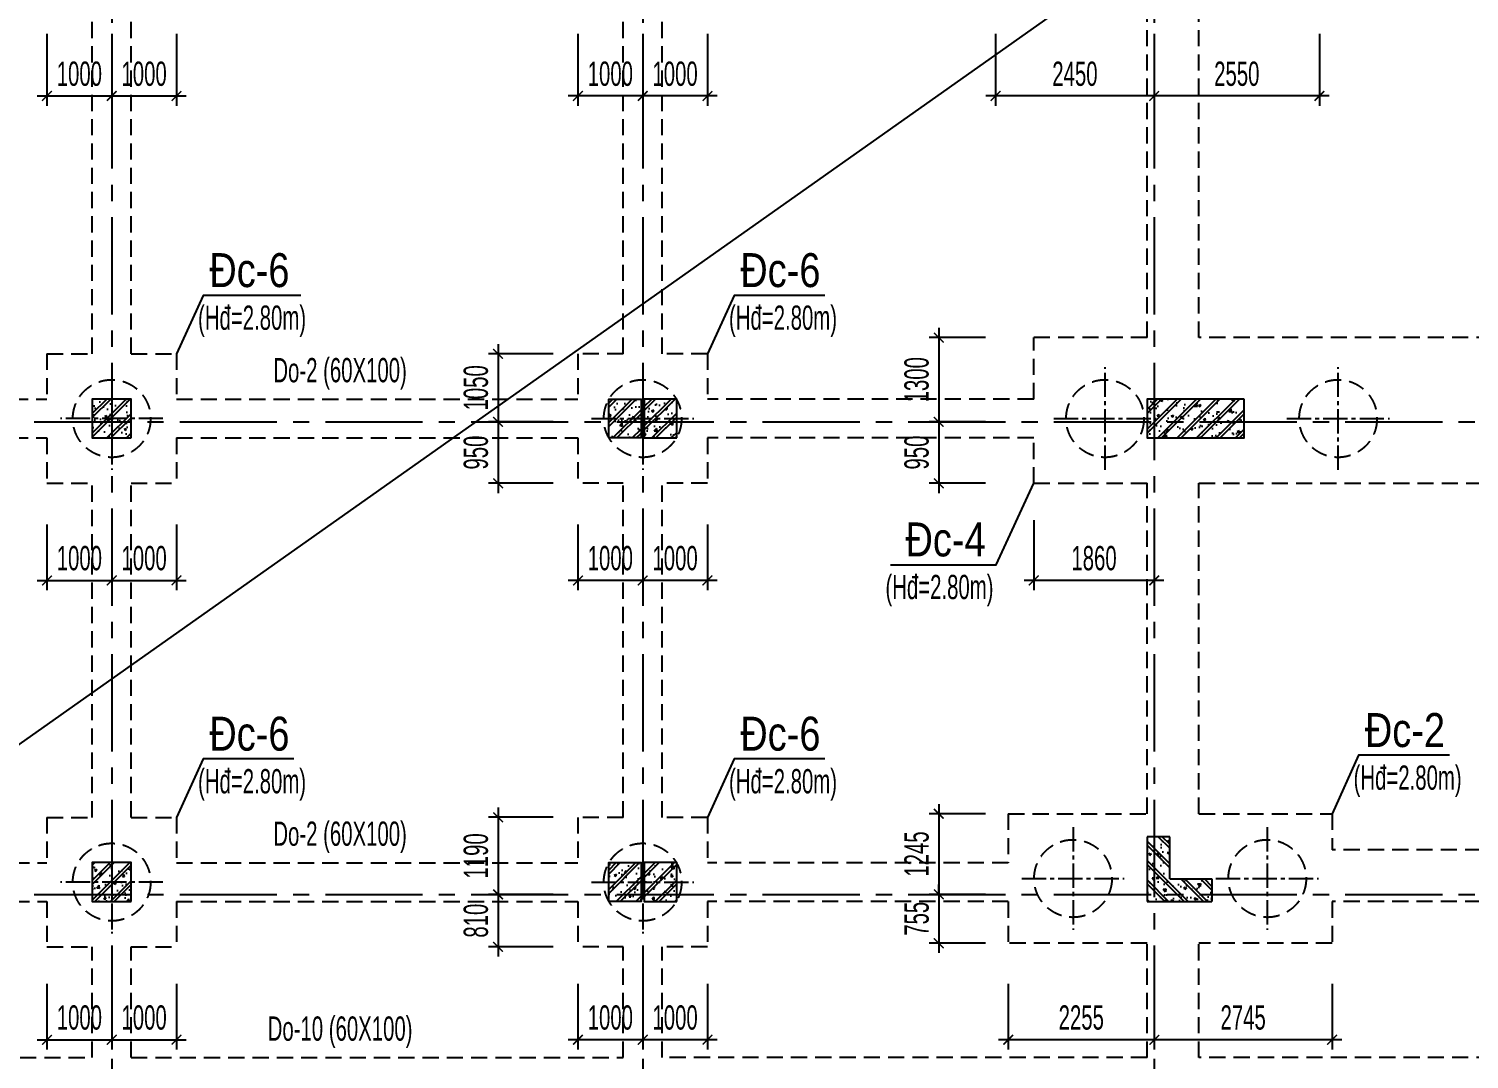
# Model space of a CAD drawing. Extents: x 1719887 to 1865417, y -150890 to 59748.
# Drawn here: x 1780299 to 1802544, y -113193 to -97278 of the extents above; entities that cross this region are included whole.
import ezdxf
from ezdxf.enums import TextEntityAlignment as Align

# ---------------------------------------------------------------- set-up
doc = ezdxf.new("R2010")
doc.units = 0
doc.header["$LTSCALE"] = 1000
doc.header["$MEASUREMENT"] = 0
doc.header["$PDMODE"] = 3
doc.linetypes.add('CENTER2', pattern=[1.125, 0.75, -0.125, 0.125, -0.125])
doc.linetypes.add('HIDDEN', pattern=[0.375, 0.25, -0.125])
doc.layers.get('0').update_dxf_attribs({"linetype": 'CONTINUOUS'})
doc.layers.get('Defpoints').update_dxf_attribs({"linetype": 'CONTINUOUS'})
for name, color, linetype in [('CDC.01.AXIS', 160, 'CENTER2'), ('CDC.02.DIM', 1, 'CONTINUOUS'), ('CDC.04.HIDDEN', 8, 'HIDDEN'), ('CDC.05.STEEL', 4, 'CONTINUOUS'), ('CDC.06.TEXT', 2, 'CONTINUOUS'), ('CDC.10.HATCH', 9, 'CONTINUOUS'), ('CDC.11.NOTE', 8, 'CONTINUOUS')]:
    doc.layers.add(name, color=color, linetype=linetype)
doc.layers.add('KCS_Plotter', color=11, linetype='CONTINUOUS', plot=False)
doc.styles.add('ARIAL', font='arial.ttf', dxfattribs={"width": 0.6})
doc.dimstyles.new('D150', dxfattribs={"dimscale": 150, "dimtxt": 2.5, "dimasz": 1, "dimexe": 1, "dimexo": 0, "dimgap": 1, "dimtad": 1, "dimdec": 0, "dimdsep": 46, "dimtxsty": 'ARIAL', "dimblk": 'ARCHTICK', "dimcen": 1, "dimdle": 1, "dimclrd": 1, "dimclre": 1, "dimclrt": 2, "dimadec": 0, "dimazin": 0, "dimtfac": 0.00072, "dimtdec": 0, "dimtix": 1, "dimtmove": 2, "dimatfit": 3, "dimldrblk": 'ARCHTICK', "dimfxl": 1, "dimtolj": 1, "dimlwd": -1, "dimlwe": -1, "dimarcsym": 0})
pattern_1 = [(50, (-5e-10, 0), (358.63009, -31.376067), [37.5, -412.5]), (355, (-5e-10, 0), (-69.37567, 376.09607), [30, -330]), (100.4514, (29.9, -2.6), (289.25469, 344.71977), [31.870095, -350.571056]), (46.1842, (-5e-10, 100), (533.62052, -82.75951), [56.25, -618.75]), (96.6356, (44.47, 93.1), (467.33135, 487.05894), [47.80514, -525.8565]), (351.1842, (-5e-10, 100), (467.33097, 487.0593), [45, -495]), (21, (50, 75), (298.453526, -201.309445), [37.5, -412.5]), (326, (50, 75), (121.657666, 362.57502), [30, -330]), (71.4514, (74.87, 58.22), (420.111314, 161.26525), [31.870095, -350.571056]), (37.5, (-5e-10, 0), (6.079928, 166.446927), [0, -326, 0, -335, 0, -331.25]), (7.5, (-5e-10, 0), (131.534769, 197.205856), [0, -191, 0, -318.5, 0, -126.25]), (327.5, (-111.5, 0), (266.911218, -11.277436), [0, -125, 0, -390, 0, -517.5]), (317.5, (-161.5, 0), (291.593085, 50.05249), [0, -162.5, 0, -259, 0, -367.5]), (45, (-5e-10, 0), (-150.26019, 150.26019), []), (45, (-5e-10, 61.25), (-150.26019, 150.26019), [])]
pattern_2 = [(50, (9e-10, 0), (358.63009, -31.376067), [37.5, -412.5]), (355, (9e-10, 0), (-69.37567, 376.09607), [30, -330]), (100.4514, (29.9, -2.6), (289.25469, 344.71977), [31.870095, -350.571056]), (46.1842, (9e-10, 100), (533.62052, -82.75951), [56.25, -618.75]), (96.6356, (44.47, 93.1), (467.33135, 487.05894), [47.80514, -525.8565]), (351.1842, (9e-10, 100), (467.33097, 487.0593), [45, -495]), (21, (50, 75), (298.453526, -201.309445), [37.5, -412.5]), (326, (50, 75), (121.657666, 362.57502), [30, -330]), (71.4514, (74.87, 58.22), (420.111314, 161.26525), [31.870095, -350.571056]), (37.5, (9e-10, 0), (6.079928, 166.446927), [0, -326, 0, -335, 0, -331.25]), (7.5, (9e-10, 0), (131.534769, 197.205856), [0, -191, 0, -318.5, 0, -126.25]), (327.5, (-111.5, 0), (266.911218, -11.277436), [0, -125, 0, -390, 0, -517.5]), (317.5, (-161.5, 0), (291.593085, 50.05249), [0, -162.5, 0, -259, 0, -367.5]), (45, (9e-10, 0), (-150.26019, 150.26019), []), (45, (9e-10, 61.25), (-150.26019, 150.26019), [])]

# ---------------------------------------------------------------- blocks, each defined once
blk = doc.blocks.new('MONG')
at = {"layer": 'CDC.10.HATCH'}
h = blk.add_hatch(dxfattribs=at)
h.set_pattern_fill('CHAU-01', color=256, scale=50, style=0, pattern_type=2)
h.set_pattern_definition(pattern_1)
h.paths.add_polyline_path([(1781880, -102998), (1781280, -102998), (1781280, -103598), (1781880, -103598)])
h = blk.add_hatch(dxfattribs=at)
h.set_pattern_fill('CHAU-01', color=256, scale=50, style=0, pattern_type=2)
h.set_pattern_definition(pattern_2)
h.paths.add_polyline_path([(1789255, -102998), (1789255, -103598), (1789755, -103598), (1789755, -102998)])
h = blk.add_hatch(dxfattribs=at)
h.set_pattern_fill('CHAU-01', color=256, scale=50, style=0, pattern_type=2)
h.set_pattern_definition(pattern_2)
h.paths.add_polyline_path([(1790305, -102998), (1790305, -103598), (1789805, -103598), (1789805, -102998)])
h = blk.add_hatch(dxfattribs=at)
h.set_pattern_fill('CHAU-01', color=256, scale=50, style=0, pattern_type=2)
h.set_pattern_definition([(50, (0, 0), (358.63009, -31.376067), [37.5, -412.5]), (355, (0, 0), (-69.37567, 376.09607), [30, -330]), (100.4514, (29.9, -2.6), (289.25469, 344.71977), [31.870095, -350.571056]), (46.1842, (0, 100), (533.62052, -82.75951), [56.25, -618.75]), (96.6356, (44.47, 93.1), (467.33135, 487.05894), [47.80514, -525.8565]), (351.1842, (0, 100), (467.33097, 487.0593), [45, -495]), (21, (50, 75), (298.453526, -201.309445), [37.5, -412.5]), (326, (50, 75), (121.657666, 362.57502), [30, -330]), (71.4514, (74.87, 58.22), (420.111314, 161.26525), [31.870095, -350.571056]), (37.5, (0, 0), (6.079928, 166.446927), [0, -326, 0, -335, 0, -331.25]), (7.5, (0, 0), (131.534769, 197.205856), [0, -191, 0, -318.5, 0, -126.25]), (327.5, (-111.5, 0), (266.911218, -11.277436), [0, -125, 0, -390, 0, -517.5]), (317.5, (-161.5, 0), (291.593085, 50.05249), [0, -162.5, 0, -259, 0, -367.5]), (45, (0, 0), (-150.26019, 150.26019), []), (45, (0, 61.25), (-150.26019, 150.26019), [])])
h.paths.add_polyline_path([(1799070, -102998), (1797680, -102998), (1797680, -103348), (1799070, -103348)])
h.paths.add_polyline_path([(1799070, -103348), (1797680, -103348), (1797680, -103598), (1799070, -103598)])
h.paths.add_polyline_path([(1797680, -103348), (1797570, -103348), (1797570, -103598), (1797680, -103598)])
h.paths.add_polyline_path([(1797680, -102998), (1797570, -102998), (1797570, -103348), (1797680, -103348)])
h = blk.add_hatch(dxfattribs=at)
h.set_pattern_fill('CHAU-01', color=256, scale=50, style=0, pattern_type=2)
h.set_pattern_definition([(310, (56999.97, -183495.4), (358.63009, 31.376067), [37.5, -412.5]), (5, (56999.97, -183495.4), (-69.37567, -376.09607), [30, -330]), (259.5486, (57029.86, -183492.77), (289.25469, -344.71977), [31.870095, -350.571056]), (313.8158, (56999.97, -183595.4), (533.62052, 82.75951), [56.25, -618.75]), (263.3644, (57044.44, -183588.5), (467.33135, -487.05894), [47.80514, -525.8565]), (8.8158, (56999.97, -183595.4), (467.33097, -487.0593), [45, -495]), (339, (57049.97, -183570.4), (298.453526, 201.309445), [37.5, -412.5]), (34, (57049.97, -183570.4), (121.657666, -362.57502), [30, -330]), (288.5486, (57074.84, -183553.6), (420.111314, -161.26525), [31.870095, -350.571056]), (322.5, (56999.97, -183495.39), (6.079928, -166.446927), [0, -326, 0, -335, 0, -331.25]), (352.5, (56999.97, -183495.39), (131.534769, -197.205856), [0, -191, 0, -318.5, 0, -126.25]), (32.5, (56888.47, -183495.39), (266.911218, 11.277436), [0, -125, 0, -390, 0, -517.5]), (42.5, (56838.47, -183495.39), (291.593085, -50.05249), [0, -162.5, 0, -259, 0, -367.5]), (315, (56999.97, -183495.39), (-150.26019, -150.26019), []), (315, (56999.97, -183556.64), (-150.26019, -150.26019), [])])
h.paths.add_polyline_path([(1797680, -110648), (1797570, -110648), (1797570, -109757), (1797680, -109757)])
h.paths.add_polyline_path([(1798570, -110648), (1797680, -110648), (1797680, -109757), (1797920, -109757), (1797920, -110407), (1798570, -110407)])
h.paths.add_polyline_path([(1798570, -110757), (1797680, -110757), (1797680, -110648), (1798570, -110648)])
h.paths.add_polyline_path([(1797680, -110757), (1797570, -110757), (1797570, -110648), (1797680, -110648)])
h = blk.add_hatch(dxfattribs=at)
h.set_pattern_fill('CHAU-01', color=256, scale=50, style=0, pattern_type=2)
h.set_pattern_definition(pattern_1)
h.paths.add_polyline_path([(1781880, -110157), (1781280, -110157), (1781280, -110757), (1781880, -110757)])
h = blk.add_hatch(dxfattribs=at)
h.set_pattern_fill('CHAU-01', color=256, scale=50, style=0, pattern_type=2)
h.set_pattern_definition(pattern_2)
h.paths.add_polyline_path([(1789255, -110157), (1789255, -110757), (1789755, -110757), (1789755, -110157)])
h = blk.add_hatch(dxfattribs=at)
h.set_pattern_fill('CHAU-01', color=256, scale=50, style=0, pattern_type=2)
h.set_pattern_definition(pattern_2)
h.paths.add_polyline_path([(1790305, -110157), (1790305, -110757), (1789805, -110757), (1789805, -110157)])
at = {"layer": 'CDC.01.AXIS', "ltscale": 2}
for p, q in [((1781580, -61938), (1781580, -120474)), ((1789780, -61938), (1789780, -120474)), ((1797680, -61938), (1797680, -120474)), ((1733131, -103348), (1840145, -103348)), ((1733131, -110648), (1840145, -110648))]:
    blk.add_line(p, q, dxfattribs=at)
at = {"layer": 'CDC.05.STEEL', "ltscale": 2000}
for p, q in [((1797920, -109757), (1797570, -109757)), ((1797570, -109757), (1797570, -110757)), ((1797920, -110407), (1797920, -109757)), ((1797920, -110407), (1798570, -110407)), ((1798570, -110407), (1798570, -110757)), ((1797570, -110757), (1798570, -110757))]:
    blk.add_line(p, q, dxfattribs=at)
for points in [[(1781880, -103598), (1781880, -102998), (1781280, -102998), (1781280, -103598)], [(1789255, -103598), (1789255, -102998), (1789755, -102998), (1789755, -103598)], [(1790305, -103598), (1790305, -102998), (1789805, -102998), (1789805, -103598)], [(1799070, -102998), (1797570, -102998), (1797570, -103598), (1799070, -103598)], [(1781880, -110757), (1781880, -110157), (1781280, -110157), (1781280, -110757)], [(1789255, -110757), (1789255, -110157), (1789755, -110157), (1789755, -110757)], [(1790305, -110757), (1790305, -110157), (1789805, -110157), (1789805, -110757)]]:
    blk.add_lwpolyline(points, close=True, dxfattribs=at)
blk = doc.blocks.new('_ARCHTICK')
at = {"color": 0, "linetype": 'ByBlock', "const_width": 0.15}
blk.add_lwpolyline([(-0.5, -0.5), (0.5, 0.5)], dxfattribs=at)
blk = doc.blocks.new('*D132')
at = {"layer": 'CDC.02.DIM', "color": 1, "transparency": 16777216}
for p, q in [((1795074, -109402), (1794202, -109402)), ((1794352, -109252), (1794352, -110797)), ((1795075, -110647), (1794202, -110647))]:
    blk.add_line(p, q, dxfattribs=at)
at = {"layer": 'Defpoints', "color": 0, "transparency": 16777216}
for p in [(1795074, -109402), (1794352, -110647), (1795075, -110647)]:
    blk.add_point(p, dxfattribs=at)
at = {"layer": 'CDC.02.DIM', "color": 1, "transparency": 16777216, "xscale": 150, "yscale": 150, "zscale": 150}
for p, rotation in [((1794352, -109402), 90), ((1794352, -110647), 270)]:
    blk.add_blockref('_ARCHTICK', p, dxfattribs=dict(at, rotation=rotation))
at = {"layer": 'CDC.02.DIM', "color": 2, "transparency": 16777216, "insert": (1794011, -110024), "char_height": 375, "attachment_point": 5, "rotation": 90, "style": 'ARIAL'}
blk.add_mtext('\\A1;1245', dxfattribs=at)
blk = doc.blocks.new('*D133')
at = {"layer": 'CDC.02.DIM', "color": 1, "transparency": 16777216}
for p, q in [((1794352, -110647), (1794352, -110497)), ((1795075, -110647), (1794202, -110647)), ((1794352, -110647), (1794352, -111402)), ((1795074, -111402), (1794202, -111402)), ((1794352, -111402), (1794352, -111552))]:
    blk.add_line(p, q, dxfattribs=at)
at = {"layer": 'Defpoints', "color": 0, "transparency": 16777216}
for p in [(1795075, -110647), (1794352, -111402), (1795074, -111402)]:
    blk.add_point(p, dxfattribs=at)
at = {"layer": 'CDC.02.DIM', "color": 1, "transparency": 16777216, "xscale": 150, "yscale": 150, "zscale": 150}
for p, rotation in [((1794352, -110647), 270), ((1794352, -111402), 90)]:
    blk.add_blockref('_ARCHTICK', p, dxfattribs=dict(at, rotation=rotation))
at = {"layer": 'CDC.02.DIM', "color": 2, "transparency": 16777216, "insert": (1794012, -111024), "char_height": 375, "attachment_point": 5, "rotation": 90, "style": 'ARIAL'}
blk.add_mtext('\\A1;755', dxfattribs=at)
blk = doc.blocks.new('*D158')
at = {"layer": 'CDC.02.DIM', "color": 1, "transparency": 16777216}
for p, q in [((1788399, -102298), (1787397, -102298)), ((1787547, -102148), (1787547, -103498)), ((1788399, -103348), (1787397, -103348))]:
    blk.add_line(p, q, dxfattribs=at)
at = {"layer": 'Defpoints', "color": 0, "transparency": 16777216}
for p in [(1788399, -102298), (1787547, -103348), (1788399, -103348)]:
    blk.add_point(p, dxfattribs=at)
at = {"layer": 'CDC.02.DIM', "color": 1, "transparency": 16777216, "xscale": 150, "yscale": 150, "zscale": 150}
for p, rotation in [((1787547, -102298), 90), ((1787547, -103348), 270)]:
    blk.add_blockref('_ARCHTICK', p, dxfattribs=dict(at, rotation=rotation))
at = {"layer": 'CDC.02.DIM', "color": 2, "transparency": 16777216, "insert": (1787205, -102823), "char_height": 375, "attachment_point": 5, "rotation": 90, "style": 'ARIAL'}
blk.add_mtext('\\A1;1050', dxfattribs=at)
blk = doc.blocks.new('*D159')
at = {"layer": 'CDC.02.DIM', "color": 1, "transparency": 16777216}
for p, q in [((1787547, -103198), (1787547, -104448)), ((1788399, -103348), (1787397, -103348)), ((1788399, -104298), (1787397, -104298))]:
    blk.add_line(p, q, dxfattribs=at)
at = {"layer": 'Defpoints', "color": 0, "transparency": 16777216}
for p in [(1788399, -103348), (1787547, -104298), (1788399, -104298)]:
    blk.add_point(p, dxfattribs=at)
at = {"layer": 'CDC.02.DIM', "color": 1, "transparency": 16777216, "xscale": 150, "yscale": 150, "zscale": 150}
for p, rotation in [((1787547, -103348), 90), ((1787547, -104298), 270)]:
    blk.add_blockref('_ARCHTICK', p, dxfattribs=dict(at, rotation=rotation))
at = {"layer": 'CDC.02.DIM', "color": 2, "transparency": 16777216, "insert": (1787205, -103823), "char_height": 375, "attachment_point": 5, "rotation": 90, "style": 'ARIAL'}
blk.add_mtext('\\A1;950', dxfattribs=at)
blk = doc.blocks.new('*D160')
at = {"layer": 'CDC.02.DIM', "color": 1, "transparency": 16777216}
for p, q in [((1787547, -109307), (1787547, -110798)), ((1788399, -109457), (1787397, -109457)), ((1788399, -110648), (1787397, -110648))]:
    blk.add_line(p, q, dxfattribs=at)
at = {"layer": 'Defpoints', "color": 0, "transparency": 16777216}
for p in [(1788399, -109457), (1787547, -110648), (1788399, -110648)]:
    blk.add_point(p, dxfattribs=at)
at = {"layer": 'CDC.02.DIM', "color": 1, "transparency": 16777216, "xscale": 150, "yscale": 150, "zscale": 150}
for p, rotation in [((1787547, -109457), 90), ((1787547, -110648), 270)]:
    blk.add_blockref('_ARCHTICK', p, dxfattribs=dict(at, rotation=rotation))
at = {"layer": 'CDC.02.DIM', "color": 2, "transparency": 16777216, "insert": (1787205, -110053), "char_height": 375, "attachment_point": 5, "rotation": 90, "style": 'ARIAL'}
blk.add_mtext('\\A1;1190', dxfattribs=at)
blk = doc.blocks.new('*D161')
at = {"layer": 'CDC.02.DIM', "color": 1, "transparency": 16777216}
for p, q in [((1787547, -110498), (1787547, -111607)), ((1788399, -110648), (1787397, -110648)), ((1788399, -111457), (1787397, -111457))]:
    blk.add_line(p, q, dxfattribs=at)
at = {"layer": 'Defpoints', "color": 0, "transparency": 16777216}
for p in [(1788399, -110648), (1787547, -111457), (1788399, -111457)]:
    blk.add_point(p, dxfattribs=at)
at = {"layer": 'CDC.02.DIM', "color": 1, "transparency": 16777216, "xscale": 150, "yscale": 150, "zscale": 150}
for p, rotation in [((1787547, -110648), 90), ((1787547, -111457), 270)]:
    blk.add_blockref('_ARCHTICK', p, dxfattribs=dict(at, rotation=rotation))
at = {"layer": 'CDC.02.DIM', "color": 2, "transparency": 16777216, "insert": (1787205, -111053), "char_height": 375, "attachment_point": 5, "rotation": 90, "style": 'ARIAL'}
blk.add_mtext('\\A1;810', dxfattribs=at)
blk = doc.blocks.new('*D198')
at = {"layer": 'CDC.02.DIM', "color": 1, "transparency": 16777216}
for p, q in [((1780580, -104935), (1780580, -105948)), ((1781580, -104935), (1781580, -105948)), ((1780430, -105798), (1781730, -105798))]:
    blk.add_line(p, q, dxfattribs=at)
at = {"layer": 'Defpoints', "color": 0, "transparency": 16777216}
for p in [(1780580, -104935), (1781580, -104935), (1781580, -105798)]:
    blk.add_point(p, dxfattribs=at)
at = {"layer": 'CDC.02.DIM', "color": 1, "transparency": 16777216, "xscale": 150, "yscale": 150, "zscale": 150, "rotation": 180}
blk.add_blockref('_ARCHTICK', (1780580, -105798), dxfattribs=at)
at = {"layer": 'CDC.02.DIM', "color": 1, "transparency": 16777216, "xscale": 150, "yscale": 150, "zscale": 150}
blk.add_blockref('_ARCHTICK', (1781580, -105798), dxfattribs=at)
at = {"layer": 'CDC.02.DIM', "color": 2, "transparency": 16777216, "insert": (1781080, -105456), "char_height": 375, "attachment_point": 5, "style": 'ARIAL'}
blk.add_mtext('\\A1;1000', dxfattribs=at)
blk = doc.blocks.new('*D199')
at = {"layer": 'CDC.02.DIM', "color": 1, "transparency": 16777216}
for p, q in [((1781580, -104935), (1781580, -105948)), ((1782580, -104935), (1782580, -105948)), ((1781430, -105798), (1782730, -105798))]:
    blk.add_line(p, q, dxfattribs=at)
at = {"layer": 'Defpoints', "color": 0, "transparency": 16777216}
for p in [(1781580, -104935), (1782580, -104935), (1782580, -105798)]:
    blk.add_point(p, dxfattribs=at)
at = {"layer": 'CDC.02.DIM', "color": 1, "transparency": 16777216, "xscale": 150, "yscale": 150, "zscale": 150, "rotation": 180}
blk.add_blockref('_ARCHTICK', (1781580, -105798), dxfattribs=at)
at = {"layer": 'CDC.02.DIM', "color": 1, "transparency": 16777216, "xscale": 150, "yscale": 150, "zscale": 150}
blk.add_blockref('_ARCHTICK', (1782580, -105798), dxfattribs=at)
at = {"layer": 'CDC.02.DIM', "color": 2, "transparency": 16777216, "insert": (1782080, -105456), "char_height": 375, "attachment_point": 5, "style": 'ARIAL'}
blk.add_mtext('\\A1;1000', dxfattribs=at)
blk = doc.blocks.new('*D208')
at = {"layer": 'CDC.02.DIM', "color": 1, "transparency": 16777216}
for p, q in [((1780580, -112030), (1780580, -113042)), ((1781580, -112030), (1781580, -113042)), ((1780430, -112892), (1781730, -112892))]:
    blk.add_line(p, q, dxfattribs=at)
at = {"layer": 'Defpoints', "color": 0, "transparency": 16777216}
for p in [(1780580, -112030), (1781580, -112030), (1781580, -112892)]:
    blk.add_point(p, dxfattribs=at)
at = {"layer": 'CDC.02.DIM', "color": 1, "transparency": 16777216, "xscale": 150, "yscale": 150, "zscale": 150, "rotation": 180}
blk.add_blockref('_ARCHTICK', (1780580, -112892), dxfattribs=at)
at = {"layer": 'CDC.02.DIM', "color": 1, "transparency": 16777216, "xscale": 150, "yscale": 150, "zscale": 150}
blk.add_blockref('_ARCHTICK', (1781580, -112892), dxfattribs=at)
at = {"layer": 'CDC.02.DIM', "color": 2, "transparency": 16777216, "insert": (1781080, -112551), "char_height": 375, "attachment_point": 5, "style": 'ARIAL'}
blk.add_mtext('\\A1;1000', dxfattribs=at)
blk = doc.blocks.new('*D209')
at = {"layer": 'CDC.02.DIM', "color": 1, "transparency": 16777216}
for p, q in [((1781580, -112030), (1781580, -113042)), ((1782580, -112030), (1782580, -113042)), ((1781430, -112892), (1782730, -112892))]:
    blk.add_line(p, q, dxfattribs=at)
at = {"layer": 'Defpoints', "color": 0, "transparency": 16777216}
for p in [(1781580, -112030), (1782580, -112030), (1782580, -112892)]:
    blk.add_point(p, dxfattribs=at)
at = {"layer": 'CDC.02.DIM', "color": 1, "transparency": 16777216, "xscale": 150, "yscale": 150, "zscale": 150, "rotation": 180}
blk.add_blockref('_ARCHTICK', (1781580, -112892), dxfattribs=at)
at = {"layer": 'CDC.02.DIM', "color": 1, "transparency": 16777216, "xscale": 150, "yscale": 150, "zscale": 150}
blk.add_blockref('_ARCHTICK', (1782580, -112892), dxfattribs=at)
at = {"layer": 'CDC.02.DIM', "color": 2, "transparency": 16777216, "insert": (1782080, -112551), "char_height": 375, "attachment_point": 5, "style": 'ARIAL'}
blk.add_mtext('\\A1;1000', dxfattribs=at)
blk = doc.blocks.new('*D220')
at = {"layer": 'CDC.02.DIM', "color": 1, "transparency": 16777216}
for p, q in [((1780580, -97358), (1780580, -98465)), ((1781580, -97358), (1781580, -98465)), ((1780430, -98315), (1781730, -98315))]:
    blk.add_line(p, q, dxfattribs=at)
at = {"layer": 'Defpoints', "color": 0, "transparency": 16777216}
for p in [(1780580, -97358), (1781580, -97358), (1781580, -98315)]:
    blk.add_point(p, dxfattribs=at)
at = {"layer": 'CDC.02.DIM', "color": 1, "transparency": 16777216, "xscale": 150, "yscale": 150, "zscale": 150, "rotation": 180}
blk.add_blockref('_ARCHTICK', (1780580, -98315), dxfattribs=at)
at = {"layer": 'CDC.02.DIM', "color": 1, "transparency": 16777216, "xscale": 150, "yscale": 150, "zscale": 150}
blk.add_blockref('_ARCHTICK', (1781580, -98315), dxfattribs=at)
at = {"layer": 'CDC.02.DIM', "color": 2, "transparency": 16777216, "insert": (1781080, -97974), "char_height": 375, "attachment_point": 5, "style": 'ARIAL'}
blk.add_mtext('\\A1;1000', dxfattribs=at)
blk = doc.blocks.new('*D221')
at = {"layer": 'CDC.02.DIM', "color": 1, "transparency": 16777216}
for p, q in [((1781580, -97358), (1781580, -98465)), ((1782580, -97358), (1782580, -98465)), ((1781430, -98315), (1782730, -98315))]:
    blk.add_line(p, q, dxfattribs=at)
at = {"layer": 'Defpoints', "color": 0, "transparency": 16777216}
for p in [(1781580, -97358), (1782580, -97358), (1782580, -98315)]:
    blk.add_point(p, dxfattribs=at)
at = {"layer": 'CDC.02.DIM', "color": 1, "transparency": 16777216, "xscale": 150, "yscale": 150, "zscale": 150, "rotation": 180}
blk.add_blockref('_ARCHTICK', (1781580, -98315), dxfattribs=at)
at = {"layer": 'CDC.02.DIM', "color": 1, "transparency": 16777216, "xscale": 150, "yscale": 150, "zscale": 150}
blk.add_blockref('_ARCHTICK', (1782580, -98315), dxfattribs=at)
at = {"layer": 'CDC.02.DIM', "color": 2, "transparency": 16777216, "insert": (1782080, -97974), "char_height": 375, "attachment_point": 5, "style": 'ARIAL'}
blk.add_mtext('\\A1;1000', dxfattribs=at)
blk = doc.blocks.new('*D233')
at = {"layer": 'CDC.02.DIM', "color": 1, "transparency": 16777216}
for p, q in [((1797681, -112030), (1797681, -113042)), ((1800426, -112030), (1800426, -113042)), ((1800576, -112892), (1797531, -112892))]:
    blk.add_line(p, q, dxfattribs=at)
at = {"layer": 'Defpoints', "color": 0, "transparency": 16777216}
for p in [(1797681, -112030), (1800426, -112030), (1797681, -112892)]:
    blk.add_point(p, dxfattribs=at)
at = {"layer": 'CDC.02.DIM', "color": 1, "transparency": 16777216, "xscale": 150, "yscale": 150, "zscale": 150, "rotation": 180}
blk.add_blockref('_ARCHTICK', (1797681, -112892), dxfattribs=at)
at = {"layer": 'CDC.02.DIM', "color": 1, "transparency": 16777216, "xscale": 150, "yscale": 150, "zscale": 150}
blk.add_blockref('_ARCHTICK', (1800426, -112892), dxfattribs=at)
at = {"layer": 'CDC.02.DIM', "color": 2, "transparency": 16777216, "insert": (1799053, -112551), "char_height": 375, "attachment_point": 5, "style": 'ARIAL'}
blk.add_mtext('\\A1;2745', dxfattribs=at)
blk = doc.blocks.new('*D234')
at = {"layer": 'CDC.02.DIM', "color": 1, "transparency": 16777216}
for p, q in [((1795426, -112030), (1795426, -113042)), ((1797681, -112030), (1797681, -113042)), ((1797831, -112892), (1795276, -112892))]:
    blk.add_line(p, q, dxfattribs=at)
at = {"layer": 'Defpoints', "color": 0, "transparency": 16777216}
for p in [(1795426, -112030), (1797681, -112030), (1795426, -112892)]:
    blk.add_point(p, dxfattribs=at)
at = {"layer": 'CDC.02.DIM', "color": 1, "transparency": 16777216, "xscale": 150, "yscale": 150, "zscale": 150, "rotation": 180}
blk.add_blockref('_ARCHTICK', (1795426, -112892), dxfattribs=at)
at = {"layer": 'CDC.02.DIM', "color": 1, "transparency": 16777216, "xscale": 150, "yscale": 150, "zscale": 150}
blk.add_blockref('_ARCHTICK', (1797681, -112892), dxfattribs=at)
at = {"layer": 'CDC.02.DIM', "color": 2, "transparency": 16777216, "insert": (1796553, -112551), "char_height": 375, "attachment_point": 5, "style": 'ARIAL'}
blk.add_mtext('\\A1;2255', dxfattribs=at)
blk = doc.blocks.new('*D243')
at = {"layer": 'CDC.02.DIM', "color": 1, "transparency": 16777216}
for p, q in [((1797680, -97358), (1797680, -98465)), ((1800230, -97358), (1800230, -98465)), ((1800380, -98315), (1797530, -98315))]:
    blk.add_line(p, q, dxfattribs=at)
at = {"layer": 'Defpoints', "color": 0, "transparency": 16777216}
for p in [(1797680, -97358), (1800230, -97358), (1797680, -98315)]:
    blk.add_point(p, dxfattribs=at)
at = {"layer": 'CDC.02.DIM', "color": 1, "transparency": 16777216, "xscale": 150, "yscale": 150, "zscale": 150, "rotation": 180}
blk.add_blockref('_ARCHTICK', (1797680, -98315), dxfattribs=at)
at = {"layer": 'CDC.02.DIM', "color": 1, "transparency": 16777216, "xscale": 150, "yscale": 150, "zscale": 150}
blk.add_blockref('_ARCHTICK', (1800230, -98315), dxfattribs=at)
at = {"layer": 'CDC.02.DIM', "color": 2, "transparency": 16777216, "insert": (1798955, -97974), "char_height": 375, "attachment_point": 5, "style": 'ARIAL'}
blk.add_mtext('\\A1;2550', dxfattribs=at)
blk = doc.blocks.new('*D244')
at = {"layer": 'CDC.02.DIM', "color": 1, "transparency": 16777216}
for p, q in [((1795230, -97358), (1795230, -98465)), ((1797680, -97358), (1797680, -98465)), ((1797830, -98315), (1795080, -98315))]:
    blk.add_line(p, q, dxfattribs=at)
at = {"layer": 'Defpoints', "color": 0, "transparency": 16777216}
for p in [(1795230, -97358), (1797680, -97358), (1795230, -98315)]:
    blk.add_point(p, dxfattribs=at)
at = {"layer": 'CDC.02.DIM', "color": 1, "transparency": 16777216, "xscale": 150, "yscale": 150, "zscale": 150, "rotation": 180}
blk.add_blockref('_ARCHTICK', (1795230, -98315), dxfattribs=at)
at = {"layer": 'CDC.02.DIM', "color": 1, "transparency": 16777216, "xscale": 150, "yscale": 150, "zscale": 150}
blk.add_blockref('_ARCHTICK', (1797680, -98315), dxfattribs=at)
at = {"layer": 'CDC.02.DIM', "color": 2, "transparency": 16777216, "insert": (1796455, -97974), "char_height": 375, "attachment_point": 5, "style": 'ARIAL'}
blk.add_mtext('\\A1;2450', dxfattribs=at)
blk = doc.blocks.new('*D255')
at = {"layer": 'CDC.02.DIM', "color": 1, "transparency": 16777216}
for p, q in [((1789780, -104935), (1789780, -105948)), ((1790780, -104935), (1790780, -105948)), ((1790930, -105798), (1789630, -105798))]:
    blk.add_line(p, q, dxfattribs=at)
at = {"layer": 'Defpoints', "color": 0, "transparency": 16777216}
for p in [(1789780, -104935), (1790780, -104935), (1789780, -105798)]:
    blk.add_point(p, dxfattribs=at)
at = {"layer": 'CDC.02.DIM', "color": 1, "transparency": 16777216, "xscale": 150, "yscale": 150, "zscale": 150, "rotation": 180}
blk.add_blockref('_ARCHTICK', (1789780, -105798), dxfattribs=at)
at = {"layer": 'CDC.02.DIM', "color": 1, "transparency": 16777216, "xscale": 150, "yscale": 150, "zscale": 150}
blk.add_blockref('_ARCHTICK', (1790780, -105798), dxfattribs=at)
at = {"layer": 'CDC.02.DIM', "color": 2, "transparency": 16777216, "insert": (1790280, -105456), "char_height": 375, "attachment_point": 5, "style": 'ARIAL'}
blk.add_mtext('\\A1;1000', dxfattribs=at)
blk = doc.blocks.new('*D256')
at = {"layer": 'CDC.02.DIM', "color": 1, "transparency": 16777216}
for p, q in [((1788780, -104935), (1788780, -105948)), ((1789780, -104935), (1789780, -105948)), ((1789930, -105798), (1788630, -105798))]:
    blk.add_line(p, q, dxfattribs=at)
at = {"layer": 'Defpoints', "color": 0, "transparency": 16777216}
for p in [(1788780, -104935), (1789780, -104935), (1788780, -105798)]:
    blk.add_point(p, dxfattribs=at)
at = {"layer": 'CDC.02.DIM', "color": 1, "transparency": 16777216, "xscale": 150, "yscale": 150, "zscale": 150, "rotation": 180}
blk.add_blockref('_ARCHTICK', (1788780, -105798), dxfattribs=at)
at = {"layer": 'CDC.02.DIM', "color": 1, "transparency": 16777216, "xscale": 150, "yscale": 150, "zscale": 150}
blk.add_blockref('_ARCHTICK', (1789780, -105798), dxfattribs=at)
at = {"layer": 'CDC.02.DIM', "color": 2, "transparency": 16777216, "insert": (1789280, -105456), "char_height": 375, "attachment_point": 5, "style": 'ARIAL'}
blk.add_mtext('\\A1;1000', dxfattribs=at)
blk = doc.blocks.new('*D259')
at = {"layer": 'CDC.02.DIM', "color": 1, "transparency": 16777216}
for p, q in [((1789780, -97358), (1789780, -98465)), ((1790780, -97358), (1790780, -98465)), ((1790930, -98315), (1789630, -98315))]:
    blk.add_line(p, q, dxfattribs=at)
at = {"layer": 'Defpoints', "color": 0, "transparency": 16777216}
for p in [(1789780, -97358), (1790780, -97358), (1789780, -98315)]:
    blk.add_point(p, dxfattribs=at)
at = {"layer": 'CDC.02.DIM', "color": 1, "transparency": 16777216, "xscale": 150, "yscale": 150, "zscale": 150, "rotation": 180}
blk.add_blockref('_ARCHTICK', (1789780, -98315), dxfattribs=at)
at = {"layer": 'CDC.02.DIM', "color": 1, "transparency": 16777216, "xscale": 150, "yscale": 150, "zscale": 150}
blk.add_blockref('_ARCHTICK', (1790780, -98315), dxfattribs=at)
at = {"layer": 'CDC.02.DIM', "color": 2, "transparency": 16777216, "insert": (1790280, -97974), "char_height": 375, "attachment_point": 5, "style": 'ARIAL'}
blk.add_mtext('\\A1;1000', dxfattribs=at)
blk = doc.blocks.new('*D260')
at = {"layer": 'CDC.02.DIM', "color": 1, "transparency": 16777216}
for p, q in [((1788780, -97358), (1788780, -98465)), ((1789780, -97358), (1789780, -98465)), ((1789930, -98315), (1788630, -98315))]:
    blk.add_line(p, q, dxfattribs=at)
at = {"layer": 'Defpoints', "color": 0, "transparency": 16777216}
for p in [(1788780, -97358), (1789780, -97358), (1788780, -98315)]:
    blk.add_point(p, dxfattribs=at)
at = {"layer": 'CDC.02.DIM', "color": 1, "transparency": 16777216, "xscale": 150, "yscale": 150, "zscale": 150, "rotation": 180}
blk.add_blockref('_ARCHTICK', (1788780, -98315), dxfattribs=at)
at = {"layer": 'CDC.02.DIM', "color": 1, "transparency": 16777216, "xscale": 150, "yscale": 150, "zscale": 150}
blk.add_blockref('_ARCHTICK', (1789780, -98315), dxfattribs=at)
at = {"layer": 'CDC.02.DIM', "color": 2, "transparency": 16777216, "insert": (1789280, -97974), "char_height": 375, "attachment_point": 5, "style": 'ARIAL'}
blk.add_mtext('\\A1;1000', dxfattribs=at)
blk = doc.blocks.new('*D261')
at = {"layer": 'CDC.02.DIM', "color": 1, "transparency": 16777216}
for p, q in [((1789780, -112030), (1789780, -113042)), ((1790780, -112030), (1790780, -113042)), ((1790930, -112892), (1789630, -112892))]:
    blk.add_line(p, q, dxfattribs=at)
at = {"layer": 'Defpoints', "color": 0, "transparency": 16777216}
for p in [(1789780, -112030), (1790780, -112030), (1789780, -112892)]:
    blk.add_point(p, dxfattribs=at)
at = {"layer": 'CDC.02.DIM', "color": 1, "transparency": 16777216, "xscale": 150, "yscale": 150, "zscale": 150, "rotation": 180}
blk.add_blockref('_ARCHTICK', (1789780, -112892), dxfattribs=at)
at = {"layer": 'CDC.02.DIM', "color": 1, "transparency": 16777216, "xscale": 150, "yscale": 150, "zscale": 150}
blk.add_blockref('_ARCHTICK', (1790780, -112892), dxfattribs=at)
at = {"layer": 'CDC.02.DIM', "color": 2, "transparency": 16777216, "insert": (1790280, -112551), "char_height": 375, "attachment_point": 5, "style": 'ARIAL'}
blk.add_mtext('\\A1;1000', dxfattribs=at)
blk = doc.blocks.new('*D262')
at = {"layer": 'CDC.02.DIM', "color": 1, "transparency": 16777216}
for p, q in [((1788780, -112030), (1788780, -113042)), ((1789780, -112030), (1789780, -113042)), ((1789930, -112892), (1788630, -112892))]:
    blk.add_line(p, q, dxfattribs=at)
at = {"layer": 'Defpoints', "color": 0, "transparency": 16777216}
for p in [(1788780, -112030), (1789780, -112030), (1788780, -112892)]:
    blk.add_point(p, dxfattribs=at)
at = {"layer": 'CDC.02.DIM', "color": 1, "transparency": 16777216, "xscale": 150, "yscale": 150, "zscale": 150, "rotation": 180}
blk.add_blockref('_ARCHTICK', (1788780, -112892), dxfattribs=at)
at = {"layer": 'CDC.02.DIM', "color": 1, "transparency": 16777216, "xscale": 150, "yscale": 150, "zscale": 150}
blk.add_blockref('_ARCHTICK', (1789780, -112892), dxfattribs=at)
at = {"layer": 'CDC.02.DIM', "color": 2, "transparency": 16777216, "insert": (1789280, -112551), "char_height": 375, "attachment_point": 5, "style": 'ARIAL'}
blk.add_mtext('\\A1;1000', dxfattribs=at)
blk = doc.blocks.new('*D400')
at = {"layer": 'CDC.02.DIM', "color": 1, "transparency": 16777216}
for p, q in [((1795820, -104869), (1795820, -105948)), ((1797680, -104869), (1797680, -105948)), ((1797830, -105798), (1795670, -105798))]:
    blk.add_line(p, q, dxfattribs=at)
at = {"layer": 'Defpoints', "color": 0, "transparency": 16777216}
for p in [(1795820, -104869), (1797680, -104869), (1795820, -105798)]:
    blk.add_point(p, dxfattribs=at)
at = {"layer": 'CDC.02.DIM', "color": 1, "transparency": 16777216, "xscale": 150, "yscale": 150, "zscale": 150, "rotation": 180}
blk.add_blockref('_ARCHTICK', (1795820, -105798), dxfattribs=at)
at = {"layer": 'CDC.02.DIM', "color": 1, "transparency": 16777216, "xscale": 150, "yscale": 150, "zscale": 150}
blk.add_blockref('_ARCHTICK', (1797680, -105798), dxfattribs=at)
at = {"layer": 'CDC.02.DIM', "color": 2, "transparency": 16777216, "insert": (1796750, -105456), "char_height": 375, "attachment_point": 5, "style": 'ARIAL'}
blk.add_mtext('\\A1;1860', dxfattribs=at)
blk = doc.blocks.new('*D417')
at = {"layer": 'CDC.02.DIM', "color": 1, "transparency": 16777216}
for p, q in [((1795074, -102048), (1794202, -102048)), ((1794352, -101898), (1794352, -103498)), ((1795074, -103348), (1794202, -103348))]:
    blk.add_line(p, q, dxfattribs=at)
at = {"layer": 'Defpoints', "color": 0, "transparency": 16777216}
for p in [(1795074, -102048), (1794352, -103348), (1795074, -103348)]:
    blk.add_point(p, dxfattribs=at)
at = {"layer": 'CDC.02.DIM', "color": 1, "transparency": 16777216, "xscale": 150, "yscale": 150, "zscale": 150}
for p, rotation in [((1794352, -102048), 90), ((1794352, -103348), 270)]:
    blk.add_blockref('_ARCHTICK', p, dxfattribs=dict(at, rotation=rotation))
at = {"layer": 'CDC.02.DIM', "color": 2, "transparency": 16777216, "insert": (1794011, -102698), "char_height": 375, "attachment_point": 5, "rotation": 90, "style": 'ARIAL'}
blk.add_mtext('\\A1;1300', dxfattribs=at)
blk = doc.blocks.new('*D418')
at = {"layer": 'CDC.02.DIM', "color": 1, "transparency": 16777216}
for p, q in [((1794352, -103198), (1794352, -104448)), ((1795074, -103348), (1794202, -103348)), ((1795074, -104298), (1794202, -104298))]:
    blk.add_line(p, q, dxfattribs=at)
at = {"layer": 'Defpoints', "color": 0, "transparency": 16777216}
for p in [(1795074, -103348), (1794352, -104298), (1795074, -104298)]:
    blk.add_point(p, dxfattribs=at)
at = {"layer": 'CDC.02.DIM', "color": 1, "transparency": 16777216, "xscale": 150, "yscale": 150, "zscale": 150}
for p, rotation in [((1794352, -103348), 90), ((1794352, -104298), 270)]:
    blk.add_blockref('_ARCHTICK', p, dxfattribs=dict(at, rotation=rotation))
at = {"layer": 'CDC.02.DIM', "color": 2, "transparency": 16777216, "insert": (1794011, -103823), "char_height": 375, "attachment_point": 5, "rotation": 90, "style": 'ARIAL'}
blk.add_mtext('\\A1;950', dxfattribs=at)

msp = doc.modelspace()

# ---------------------------------------------------------------- linework, layer by layer
at = {"layer": 'CDC.01.AXIS', "ltscale": 0.5}
for p, q in [((1781579.7, -102505.7), (1781579.7, -104089.7)), ((1789779.7, -102505.7), (1789779.7, -104089.7)), ((1796919.8, -104089.7), (1796919.8, -102505.7)), ((1800519.8, -104089.7), (1800519.8, -102505.7)), ((1782371.7, -103297.7), (1780787.7, -103297.7)), ((1788987.7, -103297.7), (1790571.7, -103297.7)), ((1796127.8, -103297.7), (1797711.8, -103297.7)), ((1799727.8, -103297.7), (1801311.8, -103297.7)), ((1781579.7, -109665.4), (1781579.7, -111249.4)), ((1789779.7, -109665.4), (1789779.7, -111249.4)), ((1796425.6, -109609.9), (1796425.6, -111193.9)), ((1799425.6, -109609.9), (1799425.6, -111193.9)), ((1782371.7, -110457.4), (1780787.7, -110457.4)), ((1788987.7, -110457.4), (1790571.7, -110457.4)), ((1795633.6, -110401.9), (1797217.6, -110401.9)), ((1798633.6, -110401.9), (1800217.6, -110401.9))]:
    msp.add_line(p, q, dxfattribs=at)
at = {"layer": 'CDC.04.HIDDEN'}
for p, q in [((1781279.7, -102297.7), (1781279.7, -97047.7)), ((1781879.7, -102297.7), (1781879.7, -97047.7)), ((1789479.7, -102297.7), (1789479.7, -97047.7)), ((1790079.7, -102297.7), (1790079.7, -97047.7)), ((1797569.7, -102047.7), (1797569.7, -97047.7)), ((1798369.7, -102047.7), (1798369.7, -97047.7)), ((1795819.8, -102997.7), (1795819.8, -102047.7)), ((1797569.7, -102047.7), (1795819.8, -102047.7)), ((1805529.7, -102047.7), (1798369.7, -102047.7)), ((1780579.7, -102297.7), (1781279.7, -102297.7)), ((1780579.7, -102297.7), (1780579.7, -102997.7)), ((1781879.7, -102297.7), (1782579.7, -102297.7)), ((1782579.7, -102297.7), (1782579.7, -102997.7)), ((1788779.7, -102297.7), (1788779.7, -102997.7)), ((1789479.7, -102297.7), (1788779.7, -102297.7)), ((1790779.7, -102297.7), (1790079.7, -102297.7)), ((1790779.7, -102297.7), (1790779.7, -102997.7)), ((1775539.7, -102997.7), (1780579.7, -102997.7)), ((1782579.7, -102997.7), (1788779.7, -102997.7)), ((1795819.8, -102997.7), (1790779.7, -102997.7)), ((1775539.7, -103597.7), (1780579.7, -103597.7)), ((1780579.7, -103597.7), (1780579.7, -104297.7)), ((1782579.7, -103597.7), (1788779.7, -103597.7)), ((1782579.7, -103597.7), (1782579.7, -104297.7)), ((1788779.7, -103597.7), (1788779.7, -104297.7)), ((1795819.8, -103597.7), (1790779.7, -103597.7)), ((1790779.7, -103597.7), (1790779.7, -104297.7)), ((1795819.8, -104297.7), (1795819.8, -103597.7)), ((1780579.7, -104297.7), (1781279.7, -104297.7)), ((1781279.7, -109457.4), (1781279.7, -104297.7)), ((1781879.7, -109457.4), (1781879.7, -104297.7)), ((1781879.7, -104297.7), (1782579.7, -104297.7)), ((1789479.7, -104297.7), (1788779.7, -104297.7)), ((1789479.7, -109457.4), (1789479.7, -104297.7)), ((1790079.7, -109457.4), (1790079.7, -104297.7)), ((1790779.7, -104297.7), (1790079.7, -104297.7)), ((1795819.8, -104297.7), (1797569.7, -104297.7)), ((1797569.7, -109401.9), (1797569.7, -104297.7)), ((1798369.7, -109401.9), (1798369.7, -104297.7)), ((1798369.7, -104297.7), (1805529.7, -104297.7)), ((1795425.6, -109401.9), (1797569.7, -109401.9)), ((1795425.6, -109401.9), (1795425.6, -110157.4)), ((1798369.7, -109401.9), (1800425.6, -109401.9)), ((1800425.6, -109401.9), (1800425.6, -109957.4)), ((1780579.7, -109457.4), (1781279.7, -109457.4)), ((1780579.7, -109457.4), (1780579.7, -110157.4)), ((1781879.7, -109457.4), (1782579.7, -109457.4)), ((1782579.7, -109457.4), (1782579.7, -110157.4)), ((1788779.7, -109457.4), (1788779.7, -110157.4)), ((1789479.7, -109457.4), (1788779.7, -109457.4)), ((1790779.7, -109457.4), (1790079.7, -109457.4)), ((1790779.7, -109457.4), (1790779.7, -110157.4)), ((1804979.7, -109957.4), (1800425.6, -109957.4)), ((1775933.8, -110157.4), (1780579.7, -110157.4)), ((1782579.7, -110157.4), (1788779.7, -110157.4)), ((1795425.6, -110157.4), (1790779.7, -110157.4)), ((1775933.8, -110757.4), (1780579.7, -110757.4)), ((1780579.7, -110757.4), (1780579.7, -111457.4)), ((1782579.7, -110757.4), (1788779.7, -110757.4)), ((1782579.7, -110757.4), (1782579.7, -111457.4)), ((1788779.7, -110757.4), (1788779.7, -111457.4)), ((1795425.6, -110757.4), (1790779.7, -110757.4)), ((1790779.7, -110757.4), (1790779.7, -111457.4)), ((1795425.6, -110757.4), (1795425.6, -111401.9)), ((1804979.7, -110757.4), (1800425.6, -110757.4)), ((1800425.6, -110757.4), (1800425.6, -111401.9)), ((1797569.7, -111401.9), (1795425.6, -111401.9)), ((1797569.7, -113167.7), (1797569.7, -111401.9)), ((1800425.6, -111401.9), (1798369.7, -111401.9)), ((1798369.7, -113167.7), (1798369.7, -111401.9)), ((1780579.7, -111457.4), (1781279.7, -111457.4)), ((1781279.7, -113167.7), (1781279.7, -111457.4)), ((1781879.7, -113167.7), (1781879.7, -111457.4)), ((1781879.7, -111457.4), (1782579.7, -111457.4)), ((1789479.7, -111457.4), (1788779.7, -111457.4)), ((1789479.7, -113167.7), (1789479.7, -111457.4)), ((1790779.7, -111457.4), (1790079.7, -111457.4)), ((1790079.7, -113167.7), (1790079.7, -111457.4)), ((1773789.7, -113167.7), (1781279.7, -113167.7)), ((1781879.7, -113167.7), (1789479.7, -113167.7)), ((1797569.7, -113167.7), (1790079.7, -113167.7)), ((1805529.7, -113167.7), (1798369.7, -113167.7))]:
    msp.add_line(p, q, dxfattribs=at)
for centre in [(1781579.7, -103297.7), (1789779.7, -103297.7), (1796919.8, -103297.7), (1800519.8, -103297.7), (1781579.7, -110457.4), (1789779.7, -110457.4), (1796425.6, -110401.9), (1799425.6, -110401.9)]:
    msp.add_circle(centre, 600, dxfattribs=at)
at = {"layer": 'CDC.11.NOTE'}
for points in [[(1784498.3, -101394.9), (1782990, -101394.9), (1782579.7, -102297.7)], [(1792594.8, -101394.9), (1791190, -101394.9), (1790779.7, -102297.7)], [(1793605.9, -105554.6), (1795238.2, -105554.6), (1795819.8, -104297.7)], [(1802240.6, -108499.1), (1800835.9, -108499.1), (1800425.6, -109401.9)], [(1784394.8, -108554.6), (1782990, -108554.6), (1782579.7, -109457.4)], [(1792594.8, -108554.6), (1791190, -108554.6), (1790779.7, -109457.4)]]:
    msp.add_lwpolyline(points, dxfattribs=at)
at = {"layer": 'KCS_Plotter'}
msp.add_line((1865416.7, -48101.8), (1719886.7, -150889.9), dxfattribs=at)

# ---------------------------------------------------------------- block references
at = {"layer": 'CDC.10.HATCH'}
msp.add_blockref('MONG', (0, 0), dxfattribs=at)

# ---------------------------------------------------------------- texts
at = {"layer": 'CDC.06.TEXT', "style": 'ARIAL'}
for s, height, width, p in [('Đc-6', 525, 0.8, (1783705.8, -101004.8)), ('Đc-6', 525, 0.8, (1791905.8, -101004.8)), ('(Hđ=2.80m)', 375, 0.6, (1783747.2, -101739.7)), ('(Hđ=2.80m)', 375, 0.6, (1791947.2, -101739.7)), ('Do-2 (60X100)', 375, 0.6, (1785106.7, -102549.8)), ('Đc-4', 525, 0.8, (1794456.8, -105164.5)), ('(Hđ=2.80m)', 375, 0.6, (1794363.1, -105899.3)), ('Đc-2', 525, 0.8, (1801551.7, -108108.9)), ('Đc-6', 525, 0.8, (1783705.8, -108164.5)), ('Đc-6', 525, 0.8, (1791905.8, -108164.5)), ('(Hđ=2.80m)', 375, 0.6, (1783747.2, -108899.3)), ('(Hđ=2.80m)', 375, 0.6, (1791947.2, -108899.3)), ('(Hđ=2.80m)', 375, 0.6, (1801593.1, -108843.8)), ('Do-2 (60X100)', 375, 0.6, (1785106.7, -109709.4)), ('Do-10 (60X100)', 375, 0.6, (1785106.7, -112719.7))]:
    msp.add_text(s, height=height, dxfattribs=dict(at, width=width)).set_placement(p, align=Align.MIDDLE_CENTER)

# ---------------------------------------------------------------- dimensions: what is measured, and where the dimension line sits
at = {"layer": 'CDC.02.DIM'}
for base, p1, p2, picture, middle in [((1781579.7, -98315.3), (1780579.7, -97357.9), (1781579.7, -97357.9), '*D220', (1781079.7, -97973.8)), ((1782579.7, -98315.3), (1781579.7, -97357.9), (1782579.7, -97357.9), '*D221', (1782079.7, -97973.8)), ((1781579.7, -105797.7), (1780579.7, -104935.4), (1781579.7, -104935.4), '*D198', (1781079.7, -105456.3)), ((1782579.7, -105797.7), (1781579.7, -104935.4), (1782579.7, -104935.4), '*D199', (1782079.7, -105456.3)), ((1781579.7, -112892), (1780579.7, -112029.7), (1781579.7, -112029.7), '*D208', (1781079.7, -112550.5)), ((1782579.7, -112892), (1781579.7, -112029.7), (1782579.7, -112029.7), '*D209', (1782079.7, -112550.5))]:
    dim = msp.add_linear_dim(base=base, p1=p1, p2=p2, dimstyle='D150', dxfattribs=at)
    dim.commit()
    dim.dimension.update_dxf_attribs({"geometry": picture, "text_midpoint": middle})
for base, p1, p2, angle, picture, middle in [((1788779.7, -98315.3), (1789779.7, -97357.9), (1788779.7, -97357.9), 180, '*D260', (1789279.7, -97973.8)), ((1789779.7, -98315.3), (1790779.7, -97357.9), (1789779.7, -97357.9), 180, '*D259', (1790279.7, -97973.8)), ((1795229.7, -98315.3), (1797679.7, -97357.9), (1795229.7, -97357.9), 180, '*D244', (1796454.7, -97973.8)), ((1797679.7, -98315.3), (1800229.7, -97357.9), (1797679.7, -97357.9), 180, '*D243', (1798954.7, -97973.8)), ((1794352.2, -103347.7), (1795074.2, -102047.7), (1795074.2, -103347.7), 90, '*D417', (1794010.6, -102697.7)), ((1787546.9, -103347.7), (1788399.3, -102297.7), (1788399.3, -103347.7), 90, '*D158', (1787205.5, -102822.7)), ((1787546.9, -104297.7), (1788399.3, -103347.7), (1788399.3, -104297.7), 90, '*D159', (1787205.5, -103822.7)), ((1794352.2, -104297.7), (1795074.2, -103347.7), (1795074.2, -104297.7), 90, '*D418', (1794010.8, -103822.7)), ((1788779.7, -105797.7), (1789779.7, -104935.4), (1788779.7, -104935.4), 180, '*D256', (1789279.7, -105456.3)), ((1789779.7, -105797.7), (1790779.7, -104935.4), (1789779.7, -104935.4), 180, '*D255', (1790279.7, -105456.3)), ((1795819.8, -105797.7), (1797679.7, -104868.9), (1795819.8, -104868.9), 180, '*D400', (1796749.8, -105456.3)), ((1787546.9, -110647.7), (1788399.3, -109457.4), (1788399.3, -110647.7), 90, '*D160', (1787205.5, -110052.6)), ((1794352.2, -110646.7), (1795074.2, -109401.9), (1795075.2, -110646.7), 90, '*D132', (1794010.8, -110024.3)), ((1787546.9, -111457.4), (1788399.3, -110647.7), (1788399.3, -111457.4), 90, '*D161', (1787205.5, -111052.6)), ((1794352.2, -111401.9), (1795075.2, -110646.7), (1795074.2, -111401.9), 90, '*D133', (1794011.5, -111024.3)), ((1788779.7, -112892), (1789779.7, -112029.7), (1788779.7, -112029.7), 180, '*D262', (1789279.7, -112550.5)), ((1789779.7, -112892), (1790779.7, -112029.7), (1789779.7, -112029.7), 180, '*D261', (1790279.7, -112550.5)), ((1795425.6, -112892), (1797680.7, -112029.7), (1795425.6, -112029.7), 180, '*D234', (1796553.2, -112550.5)), ((1797680.7, -112892), (1800425.6, -112029.7), (1797680.7, -112029.7), 180, '*D233', (1799053.2, -112550.5))]:
    dim = msp.add_linear_dim(base=base, p1=p1, p2=p2, angle=angle, dimstyle='D150', dxfattribs=at)
    dim.commit()
    dim.dimension.update_dxf_attribs({"geometry": picture, "text_midpoint": middle})

doc.saveas('drawing.dxf')
